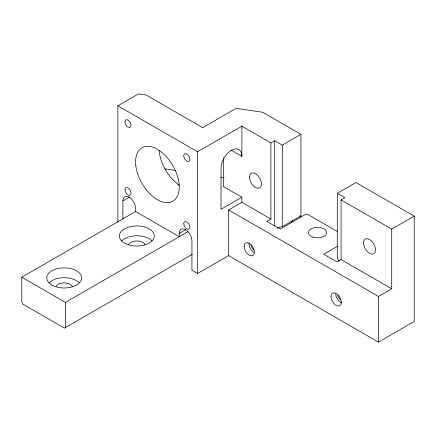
<?xml version="1.0" encoding="UTF-8"?>
<svg xmlns="http://www.w3.org/2000/svg" width="436" height="436" viewBox="0 0 436 436"><rect width="100%" height="100%" fill="white"/><g stroke="black" fill="none" stroke-linecap="round" stroke-linejoin="round"><path stroke-width="0.65" d="M117.873 222.109L117.873 105.779L138.501 93.871L146.153 95.004L202.707 127.655L236.165 108.335L262.75 112.275L300.96 134.337L300.96 215.924L282.277 226.709L279.045 227.287L277.361 228.164M117.873 105.779L197.541 151.772L241.876 126.178L270.898 142.932L274.691 140.741L282.277 145.123L300.96 134.337M122.898 219.03L122.898 200.887L129.901 196.843M192.281 254.352L64.479 328.139L22.748 304.05L21.8 302.404L21.8 277.214L135.607 211.509L179.234 236.699L179.234 233.413A8.987 5.188 60 0 1 185.589 229.745A8.987 5.188 60 0 1 191.944 240.748L191.944 270.32L197.541 273.546L228.6 255.616L378.448 342.129L414.2 321.485L414.2 216.142L355.967 182.52L337.284 193.306L337.284 258.466L339.306 261.164M179.234 233.413L185.654 229.707M270.898 142.932L270.898 219.041L241.876 202.288L241.876 197.252L221.014 209.296L221.014 168.34A14.753 8.518 -60 0 1 231.445 150.267A14.753 8.518 -60 0 1 241.876 156.29L241.876 126.178M21.8 277.214L65.427 302.404L187.987 231.641M228.6 255.616L228.6 209.95L241.876 202.288M270.898 219.041L266.821 221.395L280.097 229.064L305.701 214.278L307.598 214.278L337.573 231.581M341.077 199.879L391.724 229.118L391.724 288.801L341.077 259.562L341.077 199.879L344.871 197.688L337.284 193.306M337.687 246.187L323.725 254.248L337.001 261.916L341.077 259.562M391.724 229.118L414.2 216.142M228.6 209.95L378.448 296.464L391.724 288.801M164.808 168.841L175.468 170.422M220.812 177.136L224.148 177.632M231.581 150.349L241.876 156.29M241.876 197.252L223.57 186.679L223.57 157.81M177.948 184.433L179.125 185.115M378.448 296.464L378.448 342.129M282.277 145.123L282.277 226.709M274.691 140.741L274.691 225.935M197.541 151.772L197.541 273.546M135.607 211.509L135.607 208.223A8.987 5.188 60 0 0 129.252 197.219A8.987 5.188 60 0 0 122.898 200.887M65.427 302.404L65.427 327.594M291.199 222.742A30.4 17.554 60 0 1 292.643 220.251M299.625 216.043A30.4 17.554 60 0 1 300.96 215.924M254.014 249.817A4.022 2.322 60 0 1 251.169 244.885M340.887 299.973A4.022 2.322 60 0 1 338.042 295.041M128.68 244.58A8.447 4.878 0 0 1 136.839 240.966A8.447 4.878 0 0 1 145.003 244.58M56.031 286.523A8.447 4.878 0 0 1 64.196 282.904A8.447 4.878 0 0 1 72.354 286.523M179.18 185.066A30.847 17.811 60 0 1 159.145 150.365M341.78 303.025A7.243 4.18 60 0 1 335.769 293.728M254.014 252.444A7.243 4.18 60 0 1 248.896 243.571M49.094 282.751A17.435 10.066 0 0 1 79.292 282.751M121.742 240.808A17.435 10.066 0 0 1 151.941 240.808M249.463 177.098A8.447 4.878 60 0 0 258.428 188.248A8.447 4.878 60 0 0 258.428 176.297A8.447 4.878 60 0 0 249.463 177.098M363.553 242.972A8.447 4.878 60 0 0 372.518 254.117A8.447 4.878 60 0 0 372.518 242.171A8.447 4.878 60 0 0 363.553 242.972M51.862 285.046A17.435 10.066 0 0 0 81.036 280.533A17.435 10.066 0 0 0 59.683 268.205A17.435 10.066 0 0 0 51.862 285.046M128.124 244.705A17.435 10.066 0 0 0 154.279 235.985A17.435 10.066 0 0 0 128.124 227.27A17.435 10.066 0 0 0 128.124 244.705M312.999 237.184A9.118 5.265 0 0 0 326.678 232.622A9.118 5.265 0 0 0 312.999 228.061A9.118 5.265 0 0 0 312.999 237.184M135.792 165.299A30.847 17.811 60 0 0 170.699 202.146A30.847 17.811 60 0 0 165.767 156.044A30.847 17.811 60 0 0 135.792 165.299M124.985 189.72A4.295 2.48 60 0 0 129.536 195.383A4.295 2.48 60 0 0 129.536 189.317A4.295 2.48 60 0 0 124.985 189.72M124.985 121.824A4.295 2.48 60 0 0 129.536 127.486A4.295 2.48 60 0 0 129.536 121.415A4.295 2.48 60 0 0 124.985 121.824M183.785 155.772A4.295 2.48 60 0 0 188.341 161.434A4.295 2.48 60 0 0 188.341 155.363A4.295 2.48 60 0 0 183.785 155.772M183.785 223.668A4.295 2.48 60 0 0 188.341 229.331A4.295 2.48 60 0 0 188.341 223.265A4.295 2.48 60 0 0 183.785 223.668M331.028 296.469A7.243 4.18 60 0 0 338.707 306.023A7.243 4.18 60 0 0 338.707 295.782A7.243 4.18 60 0 0 331.028 296.469M244.155 246.313A7.243 4.18 60 0 0 251.834 255.867A7.243 4.18 60 0 0 251.834 245.626A7.243 4.18 60 0 0 244.155 246.313"/></g></svg>
